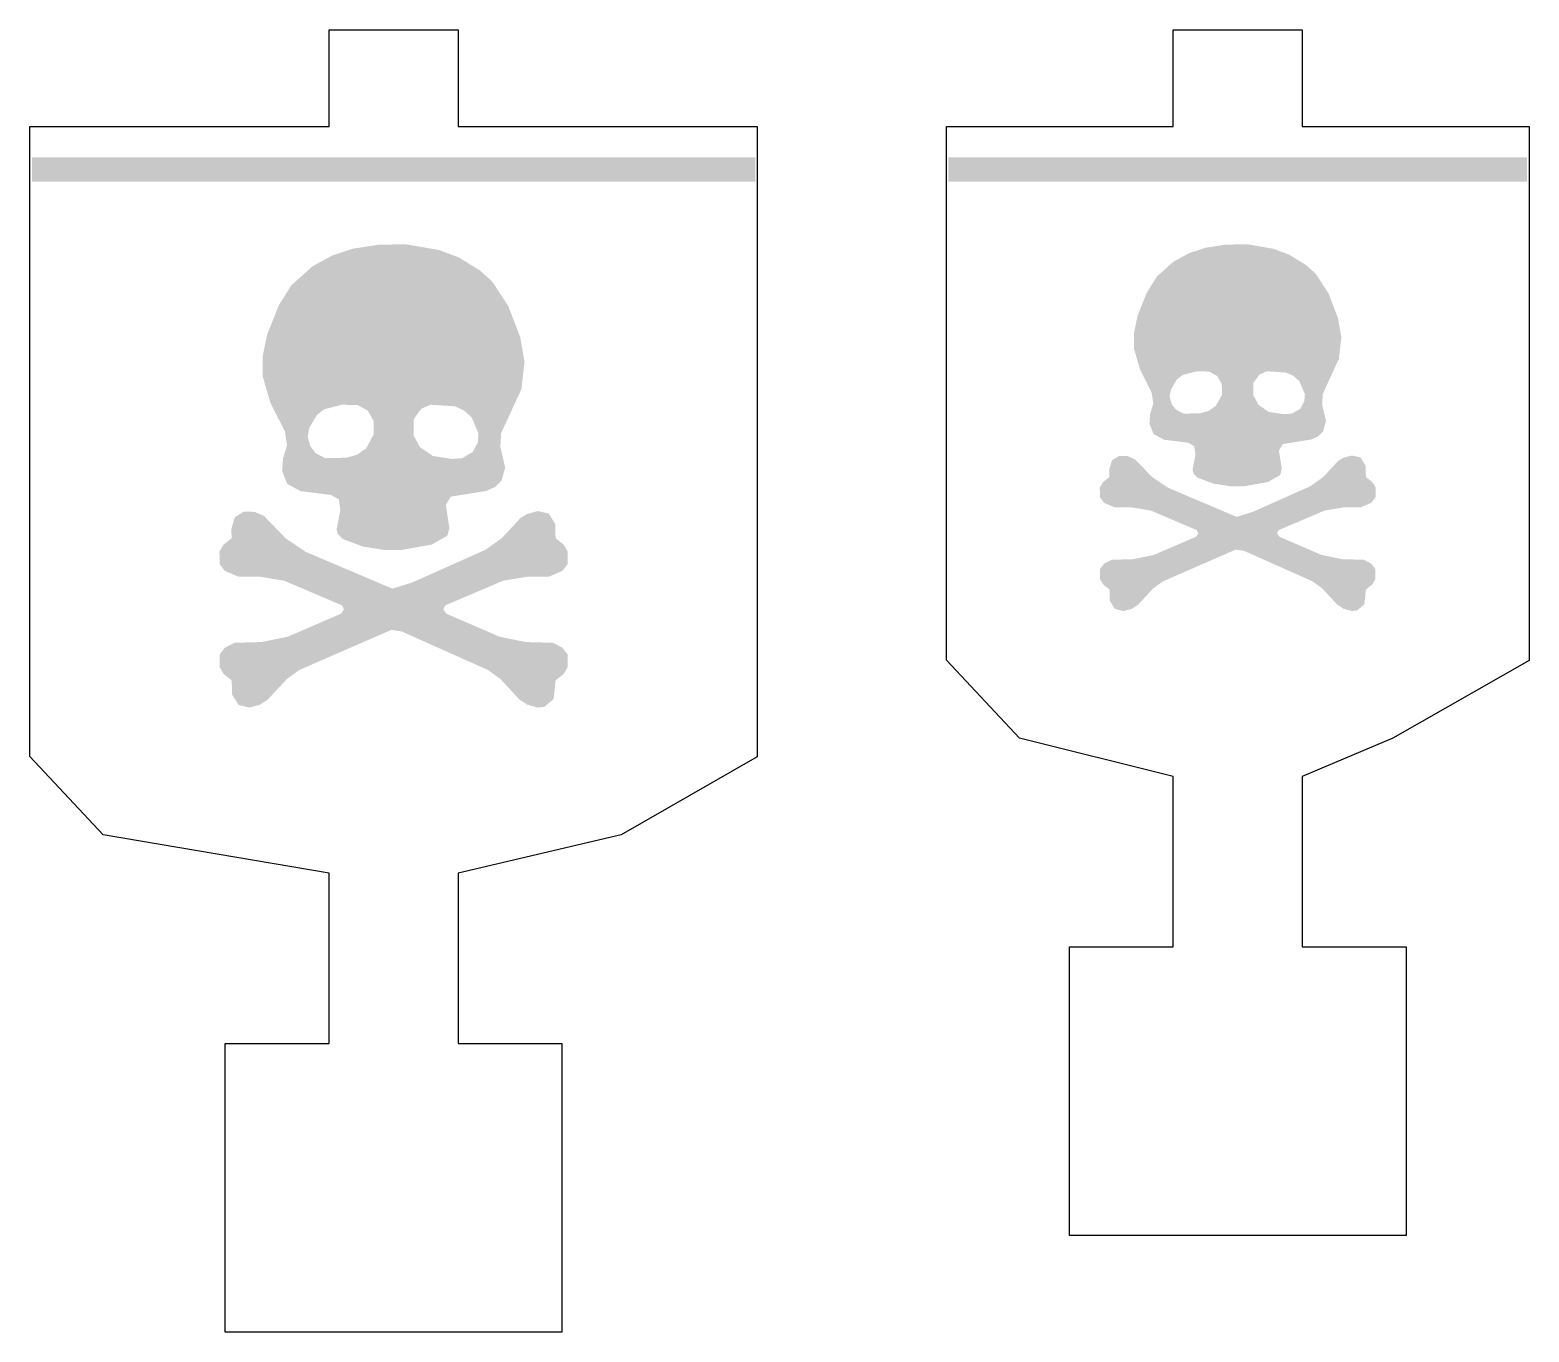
# Model space of a CAD drawing. Header units: millimetres. Extents: x 4 to 35, y 4 to 30.9.
import ezdxf

# ---------------------------------------------------------------- set-up
doc = ezdxf.new("R2010")
doc.units = ezdxf.units.MM
doc.layers.add('CUT', color=1, linetype='Continuous')
doc.layers.add('RASTER', color=7, linetype='Continuous')

msp = doc.modelspace()

# ---------------------------------------------------------------- hatches: boundary and pattern name
at = {"layer": 'RASTER'}
for points in [[(4, 28.3), (19, 28.3), (19, 27.8), (4, 27.8)], [(23, 28.3), (35, 28.3), (35, 27.8), (23, 27.8)]]:
    msp.add_hatch(color=7, dxfattribs=at).paths.add_polyline_path(points)
h = msp.add_hatch(color=7, dxfattribs=at)
h.paths.add_polyline_path([(11.183, 26.49), (11.751, 26.5), (12.437, 26.382), (12.857, 26.224), (13.292, 25.955), (13.543, 25.728), (13.88, 25.211), (14.124, 24.575), (14.214, 24.062), (14.149, 23.499), (13.729, 22.587), (13.712, 22.303), (13.812, 21.876), (13.737, 21.599), (13.611, 21.474), (13.42, 21.388), (12.684, 21.27), (12.581, 21.097), (12.656, 20.619), (12.613, 20.461), (12.294, 20.278), (11.676, 20.167), (11.299, 20.167), (10.864, 20.235), (10.445, 20.393), (10.344, 20.494), (10.319, 20.594), (10.394, 20.996), (10.362, 21.215), (10.201, 21.305), (9.575, 21.383), (9.296, 21.532), (9.188, 21.801), (9.206, 22.059), (9.288, 22.328), (9.248, 22.615), (8.944, 23.215), (8.786, 23.761), (8.786, 24.188), (8.876, 24.625), (9.12, 25.236), (9.381, 25.653), (9.819, 26.045), (10.226, 26.266), (10.661, 26.41)])
h.paths.add_polyline_path([(10.427, 23.175), (10.068, 23.082), (9.909, 22.964), (9.751, 22.695), (9.718, 22.507), (9.774, 22.311), (9.884, 22.17), (10.083, 22.067), (10.52, 22.077), (10.736, 22.137), (10.93, 22.27), (11.088, 22.565), (11.083, 22.841), (10.965, 23.05), (10.756, 23.168)])
h.paths.add_polyline_path([(12.261, 23.175), (12.07, 23.09), (11.912, 22.871), (11.912, 22.539), (12.045, 22.296), (12.314, 22.112), (12.706, 22.052), (12.917, 22.067), (13.141, 22.195), (13.244, 22.394), (13.259, 22.58), (13.116, 22.914), (12.958, 23.057), (12.767, 23.143)])
h.paths.add_polyline_path([(8.394, 20.961), (8.617, 20.954), (8.811, 20.871), (9.256, 20.411), (9.675, 20.127), (11.475, 19.363), (11.895, 19.496), (13.407, 20.17), (13.744, 20.411), (14.131, 20.828), (14.272, 20.913), (14.491, 20.971), (14.717, 20.921), (14.85, 20.702), (14.857, 20.408), (15.026, 20.275), (15.111, 20.134), (15.109, 19.875), (15.001, 19.732), (14.719, 19.612), (14.29, 19.614), (13.772, 19.529), (12.573, 19.019), (12.53, 18.936), (12.591, 18.845), (13.696, 18.368), (14.239, 18.257), (14.802, 18.242), (15.001, 18.139), (15.109, 17.996), (15.109, 17.739), (15.026, 17.596), (14.857, 17.463), (14.817, 17.076), (14.626, 16.915), (14.491, 16.9), (14.272, 16.958), (14.106, 17.068), (13.719, 17.486), (13.458, 17.677), (11.668, 18.476), (11.45, 18.508), (9.542, 17.677), (9.281, 17.486), (8.894, 17.068), (8.728, 16.958), (8.509, 16.9), (8.286, 16.953), (8.15, 17.169), (8.143, 17.463), (7.974, 17.596), (7.891, 17.739), (7.891, 17.996), (7.999, 18.139), (8.198, 18.242), (8.761, 18.257), (9.304, 18.368), (10.409, 18.845), (10.47, 18.936), (10.427, 19.019), (9.228, 19.529), (8.71, 19.614), (8.281, 19.612), (7.999, 19.732), (7.891, 19.875), (7.889, 20.134), (7.974, 20.275), (8.143, 20.408), (8.132, 20.594), (8.208, 20.846)])
h = msp.add_hatch(color=7, dxfattribs=at)
h.paths.add_polyline_path([(28.749, 26.492), (29.199, 26.5), (29.742, 26.406), (30.074, 26.281), (30.419, 26.068), (30.617, 25.889), (30.884, 25.479), (31.077, 24.976), (31.149, 24.57), (31.097, 24.125), (30.765, 23.402), (30.751, 23.177), (30.83, 22.839), (30.771, 22.62), (30.671, 22.521), (30.52, 22.453), (29.937, 22.36), (29.855, 22.223), (29.915, 21.845), (29.881, 21.719), (29.629, 21.574), (29.139, 21.486), (28.841, 21.486), (28.497, 21.54), (28.164, 21.665), (28.085, 21.745), (28.065, 21.825), (28.125, 22.143), (28.099, 22.316), (27.971, 22.388), (27.476, 22.449), (27.255, 22.567), (27.17, 22.78), (27.184, 22.985), (27.249, 23.197), (27.217, 23.424), (26.977, 23.9), (26.851, 24.331), (26.851, 24.67), (26.923, 25.016), (27.116, 25.499), (27.323, 25.83), (27.669, 26.14), (27.991, 26.315), (28.335, 26.428)])
h.paths.add_polyline_path([(28.15, 23.868), (27.866, 23.794), (27.741, 23.701), (27.615, 23.488), (27.589, 23.339), (27.633, 23.183), (27.721, 23.072), (27.878, 22.99), (28.224, 22.998), (28.395, 23.046), (28.548, 23.152), (28.674, 23.384), (28.67, 23.603), (28.576, 23.768), (28.411, 23.862)])
h.paths.add_polyline_path([(29.603, 23.868), (29.452, 23.8), (29.326, 23.627), (29.326, 23.365), (29.432, 23.172), (29.645, 23.026), (29.955, 22.979), (30.122, 22.99), (30.299, 23.092), (30.381, 23.249), (30.393, 23.396), (30.279, 23.661), (30.154, 23.774), (30.003, 23.842)])
h.paths.add_polyline_path([(26.541, 22.115), (26.718, 22.109), (26.871, 22.043), (27.223, 21.679), (27.556, 21.455), (28.98, 20.85), (29.312, 20.955), (30.51, 21.488), (30.777, 21.679), (31.083, 22.01), (31.194, 22.077), (31.368, 22.123), (31.547, 22.083), (31.652, 21.91), (31.658, 21.677), (31.791, 21.572), (31.859, 21.461), (31.857, 21.256), (31.771, 21.142), (31.549, 21.047), (31.208, 21.049), (30.799, 20.981), (29.85, 20.577), (29.816, 20.512), (29.863, 20.44), (30.739, 20.062), (31.169, 19.974), (31.614, 19.962), (31.771, 19.881), (31.857, 19.767), (31.857, 19.565), (31.791, 19.451), (31.658, 19.346), (31.626, 19.039), (31.475, 18.912), (31.368, 18.9), (31.194, 18.946), (31.063, 19.033), (30.757, 19.364), (30.55, 19.515), (29.133, 20.147), (28.96, 20.173), (27.45, 19.515), (27.243, 19.364), (26.937, 19.033), (26.806, 18.946), (26.632, 18.9), (26.455, 18.942), (26.348, 19.113), (26.342, 19.346), (26.209, 19.451), (26.143, 19.565), (26.143, 19.767), (26.229, 19.881), (26.386, 19.962), (26.831, 19.974), (27.261, 20.062), (28.137, 20.44), (28.184, 20.512), (28.15, 20.577), (27.201, 20.981), (26.792, 21.049), (26.451, 21.047), (26.229, 21.142), (26.143, 21.256), (26.141, 21.461), (26.209, 21.572), (26.342, 21.677), (26.334, 21.825), (26.394, 22.024)])

# ---------------------------------------------------------------- linework, layer by layer
at = {"layer": 'CUT'}
for points in [[(10.16, 30.94), (12.84, 30.94), (12.84, 28.94), (19.04, 28.94), (19.04, 15.877), (16.215, 14.262), (12.84, 13.468), (12.84, 9.94), (14.99, 9.94), (14.99, 3.96), (8.01, 3.96), (8.01, 9.94), (10.16, 9.94), (10.16, 13.466), (5.48, 14.263), (3.96, 15.884), (3.96, 28.94), (10.16, 28.94)], [(27.66, 30.94), (30.34, 30.94), (30.34, 28.94), (35.04, 28.94), (35.04, 17.877), (32.218, 16.264), (30.34, 15.473), (30.34, 11.94), (32.49, 11.94), (32.49, 5.96), (25.51, 5.96), (25.51, 11.94), (27.66, 11.94), (27.66, 15.469), (24.479, 16.264), (22.96, 17.884), (22.96, 28.94), (27.66, 28.94)]]:
    msp.add_lwpolyline(points, close=True, dxfattribs=at)

doc.saveas('drawing.dxf')
